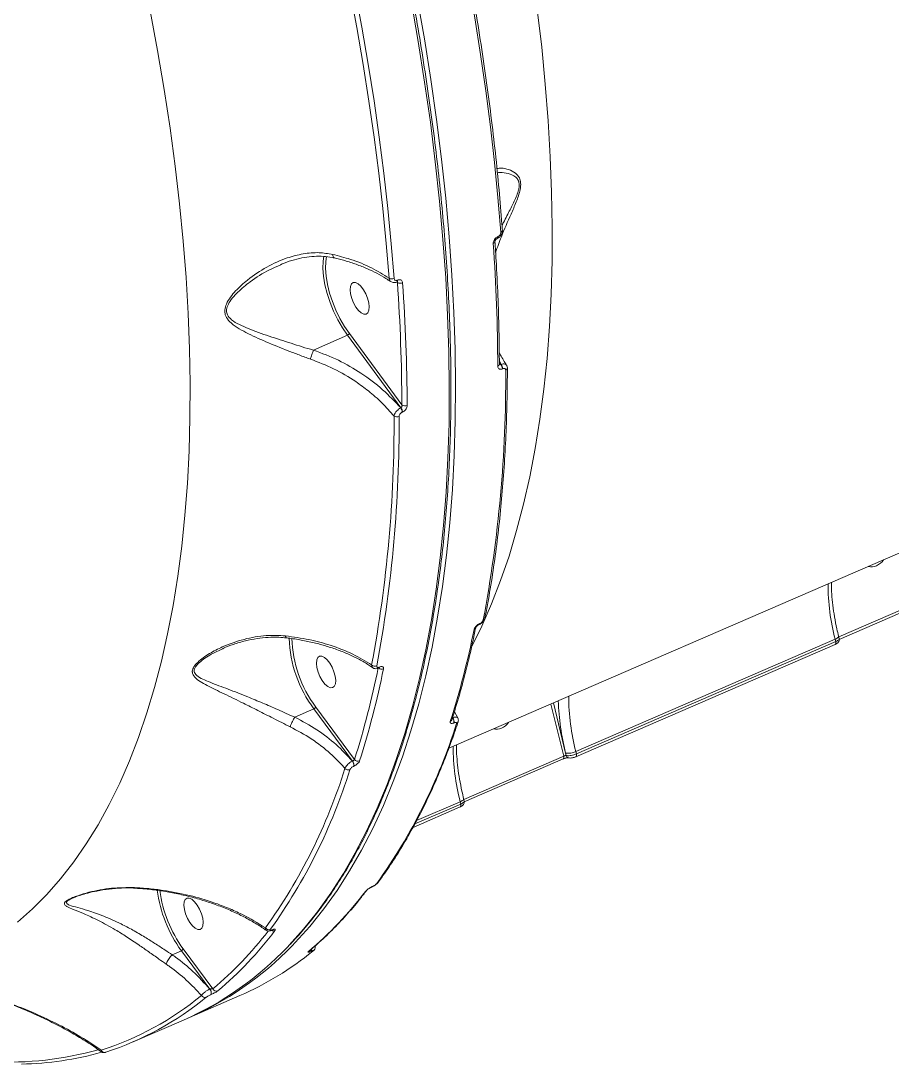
# Model space of a CAD drawing. Header units: millimetres. Extents: x -6104 to 7803, y -6013 to 4803.
# Drawn here: x 1400.7 to 1630.9, y 1752.7 to 2028.2 of the extents above; entities that cross this region are included whole.
import ezdxf

# ---------------------------------------------------------------- set-up
doc = ezdxf.new("R2010")
doc.units = ezdxf.units.MM
doc.layers.add('DIKOM_ОБЪЕКТ', color=7, linetype='Continuous')

msp = doc.modelspace()

# ---------------------------------------------------------------- linework, layer by layer
at = {"layer": 'DIKOM_ОБЪЕКТ', "color": 7, "linetype": 'Continuous', "lineweight": 15}
for p, q in [((1526.564, 1970.753), (1526.518, 1970.733)), ((1526.728, 1971.231), (1526.682, 1971.211)), ((1469.064, 1963.633), (1469.306, 1963.737)), ((1500.108, 1959.295), (1500.063, 1959.276)), ((1500.064, 1959.276), (1500.21, 1959.156)), ((1500.273, 1959.773), (1500.227, 1959.754)), ((1782.661, 1952.591), (1513.769, 1836.139)), ((1478.027, 1941.31), (1487.013, 1945.202)), ((1487.013, 1945.202), (1501.146, 1926.034)), ((1501.388, 1926.85), (1487.511, 1945.671)), ((1527.136, 1938.434), (1527.621, 1937.5)), ((1527.556, 1937.472), (1527.141, 1938.034)), ((1527.148, 1937.586), (1527.148, 1937.561)), ((1527.621, 1937.5), (1527.556, 1937.472)), ((1527.951, 1936.367), (1528.017, 1936.396)), ((1501.146, 1926.034), (1501.08, 1926.006)), ((1501.475, 1924.901), (1501.541, 1924.93)), ((1643.18, 1876.982), (1616.783, 1865.55)), ((1643.059, 1876.235), (1616.901, 1864.906)), ((1521.806, 1868.83), (1521.74, 1868.802)), ((1521.959, 1869.065), (1521.893, 1869.036)), ((1616.738, 1865.734), (1616.892, 1865.108)), ((1454.053, 1862.438), (1454.343, 1862.581)), ((1547.331, 1835.251), (1615.832, 1864.917)), ((1615.86, 1863.564), (1547.359, 1833.898)), ((1615.98, 1864.311), (1547.48, 1834.645)), ((1615.832, 1864.917), (1615.98, 1864.311)), ((1495.331, 1857.364), (1495.265, 1857.336)), ((1495.331, 1857.364), (1495.34, 1857.368)), ((1495.483, 1857.599), (1495.418, 1857.57)), ((1473.091, 1844.368), (1478.138, 1846.554)), ((1478.138, 1846.554), (1488.359, 1832.763)), ((1488.878, 1833.203), (1478.635, 1847.024)), ((1540.773, 1847.834), (1544.143, 1834.091)), ((1544.645, 1834.877), (1541.401, 1848.106)), ((1514.814, 1844.22), (1514.769, 1844.201)), ((1515.248, 1845.8), (1516.199, 1844.206)), ((1515.136, 1842.87), (1515.181, 1842.89)), ((1547.48, 1834.645), (1547.331, 1835.251)), ((1488.359, 1832.763), (1488.313, 1832.743)), ((1544.143, 1834.091), (1517.747, 1822.659)), ((1544.023, 1833.344), (1517.864, 1822.015)), ((1544.802, 1834.235), (1544.645, 1834.877)), ((1488.681, 1831.413), (1488.726, 1831.433)), ((1516.943, 1821.421), (1504.848, 1816.183)), ((1505.29, 1817.044), (1516.795, 1822.026)), ((1516.795, 1822.026), (1516.943, 1821.421)), ((1517.702, 1822.843), (1517.855, 1822.218)), ((1516.823, 1820.673), (1504.328, 1815.262)), ((1493.551, 1799.583), (1493.465, 1799.546)), ((1493.636, 1799.652), (1493.551, 1799.615)), ((1414.371, 1796.543), (1414.619, 1796.662)), ((1467.056, 1788.108), (1466.97, 1788.071)), ((1467.141, 1788.178), (1467.056, 1788.141)), ((1440.701, 1781.621), (1443.14, 1782.677)), ((1443.14, 1782.677), (1450.676, 1772.562)), ((1451.484, 1772.615), (1443.637, 1783.148)), ((1477.366, 1782.522), (1477.393, 1782.534)), ((1440.701, 1781.621), (1440.696, 1781.618)), ((1450.676, 1772.562), (1450.649, 1772.55)), ((1458.57, 1770.824), (1445.316, 1765.083)), ((1450.929, 1771.073), (1450.956, 1771.084)), ((1443.665, 1764.369), (1430.411, 1758.628))]:
    msp.add_line(p, q, dxfattribs=at)
at = {"layer": 'DIKOM_ОБЪЕКТ', "color": 7, "linetype": 'Continuous', "lineweight": 15, "flags": 128}
for points in [[(1517.101, 2048.65), (1518.955, 2038.792), (1520.653, 2029.014), (1522.194, 2019.324), (1523.575, 2009.728), (1524.797, 2000.233), (1525.859, 1990.846), (1526.759, 1981.572), (1527.498, 1972.419)], [(1487.621, 2036.336), (1489.471, 2026.499), (1491.165, 2016.743), (1492.702, 2007.075), (1494.081, 1997.5), (1495.301, 1988.026), (1496.36, 1978.659), (1497.258, 1969.406), (1497.995, 1960.273)], [(1499.339, 1960.224), (1498.6, 1969.377), (1497.7, 1978.651), (1496.638, 1988.038), (1495.416, 1997.533), (1494.034, 2007.129), (1492.494, 2016.819), (1490.796, 2026.596), (1488.942, 2036.455)], [(1503.818, 2033.616), (1505.709, 2022.793), (1507.408, 2012.077), (1508.913, 2001.477), (1510.222, 1991.001), (1511.334, 1980.66), (1512.249, 1970.461), (1512.966, 1960.412), (1513.483, 1950.524), (1513.801, 1940.803), (1513.92, 1931.258), (1513.839, 1921.897), (1513.558, 1912.728), (1513.077, 1903.759), (1512.398, 1894.997), (1511.52, 1886.45), (1510.444, 1878.124), (1509.172, 1870.028), (1507.704, 1862.166), (1506.041, 1854.547), (1504.185, 1847.177), (1502.138, 1840.062), (1499.901, 1833.207), (1497.475, 1826.619), (1494.864, 1820.303), (1492.07, 1814.265), (1489.094, 1808.509), (1485.939, 1803.041), (1482.607, 1797.865), (1479.103, 1792.985), (1475.428, 1788.406), (1471.586, 1784.131), (1471.222, 1783.751)], [(1472.376, 1783.954), (1473.236, 1784.846), (1477.079, 1789.121), (1480.753, 1793.7), (1484.258, 1798.58), (1487.589, 1803.756), (1490.744, 1809.224), (1493.72, 1814.98), (1496.515, 1821.018), (1499.126, 1827.334), (1501.551, 1833.922), (1503.788, 1840.776), (1505.836, 1847.892), (1507.692, 1855.262), (1509.354, 1862.881), (1510.823, 1870.742), (1512.095, 1878.839), (1513.171, 1887.165), (1514.049, 1895.712), (1514.728, 1904.474), (1515.208, 1913.443), (1515.489, 1922.612), (1515.57, 1931.973), (1515.452, 1941.518), (1515.134, 1951.239), (1514.616, 1961.127), (1513.9, 1971.175), (1512.985, 1981.375), (1511.872, 1991.716), (1510.563, 2002.192), (1509.059, 2012.792), (1507.36, 2023.508), (1505.468, 2034.331)], [(1434.937, 2030.854), (1436.872, 2020.443), (1438.613, 2010.133), (1440.161, 1999.934), (1441.512, 1989.856), (1442.667, 1979.907), (1443.623, 1970.098), (1444.381, 1960.437), (1444.939, 1950.932), (1445.296, 1941.594), (1445.454, 1932.431), (1445.41, 1923.451), (1445.166, 1914.663), (1444.721, 1906.074), (1444.077, 1897.694), (1443.233, 1889.528), (1442.19, 1881.586), (1440.95, 1873.875), (1439.513, 1866.401), (1437.881, 1859.172), (1436.056, 1852.195), (1434.038, 1845.475), (1431.831, 1839.02), (1429.435, 1832.834), (1426.854, 1826.925), (1424.089, 1821.297), (1421.144, 1815.956), (1418.02, 1810.906), (1414.721, 1806.153), (1411.251, 1801.7), (1407.611, 1797.553), (1403.806, 1793.714), (1399.839, 1790.187)], [(1519.804, 1862.841), (1522.507, 1868.35), (1525.088, 1874.26), (1527.483, 1880.445), (1529.691, 1886.9), (1531.708, 1893.62), (1533.534, 1900.598), (1535.166, 1907.827), (1536.602, 1915.3), (1537.843, 1923.012), (1538.885, 1930.954), (1539.729, 1939.119), (1540.374, 1947.5), (1540.819, 1956.088), (1541.063, 1964.877), (1541.106, 1973.857), (1540.949, 1983.02), (1540.592, 1992.358), (1540.034, 2001.862), (1539.276, 2011.523), (1538.32, 2021.333), (1537.165, 2031.281)], [(1480.762, 1966.125), (1480.568, 1964.788), (1480.515, 1962.884), (1480.68, 1960.791), (1481.059, 1958.558), (1481.643, 1956.236), (1482.419, 1953.88), (1483.367, 1951.545), (1484.467, 1949.285), (1485.692, 1947.155), (1487.013, 1945.202)], [(1487.511, 1945.671), (1486.23, 1947.564), (1485.042, 1949.63), (1483.976, 1951.821), (1483.056, 1954.086), (1482.304, 1956.37), (1481.738, 1958.622), (1481.37, 1960.787), (1481.21, 1962.817), (1481.261, 1964.663), (1481.453, 1965.979)], [(1490.525, 1958.153), (1491.225, 1957.254), (1491.845, 1956.17), (1492.334, 1954.987), (1492.654, 1953.802), (1492.778, 1952.71), (1492.696, 1951.801), (1492.415, 1951.147), (1491.958, 1950.802), (1491.361, 1950.793), (1490.673, 1951.122), (1489.95, 1951.762), (1489.251, 1952.66), (1488.631, 1953.745), (1488.142, 1954.928), (1487.822, 1956.113), (1487.698, 1957.205), (1487.78, 1958.114), (1488.061, 1958.768), (1488.518, 1959.113), (1489.115, 1959.121), (1489.802, 1958.793), (1490.525, 1958.153)], [(1615.832, 1864.917), (1616.134, 1865.063), (1616.384, 1865.217), (1616.574, 1865.372), (1616.695, 1865.522), (1616.744, 1865.663), (1616.739, 1865.733)], [(1615.98, 1864.311), (1616.014, 1864.14), (1616.027, 1863.981), (1616.019, 1863.84), (1615.992, 1863.723), (1615.945, 1863.633), (1615.88, 1863.574), (1615.86, 1863.564)], [(1481.65, 1859.505), (1482.35, 1858.606), (1482.969, 1857.522), (1483.459, 1856.339), (1483.779, 1855.154), (1483.903, 1854.062), (1483.821, 1853.153), (1483.54, 1852.499), (1483.083, 1852.154), (1482.486, 1852.145), (1481.798, 1852.474), (1481.075, 1853.114), (1480.376, 1854.012), (1479.756, 1855.097), (1479.266, 1856.28), (1478.947, 1857.465), (1478.823, 1858.557), (1478.904, 1859.466), (1479.185, 1860.12), (1479.643, 1860.465), (1480.239, 1860.473), (1480.927, 1860.145), (1481.65, 1859.505)], [(1544.143, 1834.091), (1544.177, 1833.919), (1544.19, 1833.759), (1544.182, 1833.618), (1544.154, 1833.501), (1544.107, 1833.411), (1544.041, 1833.353), (1544.023, 1833.344)], [(1547.48, 1834.645), (1547.513, 1834.474), (1547.526, 1834.315), (1547.519, 1834.174), (1547.491, 1834.057), (1547.444, 1833.967), (1547.38, 1833.908), (1547.355, 1833.896)], [(1516.795, 1822.026), (1517.097, 1822.173), (1517.348, 1822.326), (1517.537, 1822.481), (1517.659, 1822.632), (1517.707, 1822.772), (1517.702, 1822.843)], [(1516.943, 1821.421), (1516.977, 1821.249), (1516.99, 1821.09), (1516.983, 1820.949), (1516.955, 1820.832), (1516.908, 1820.742), (1516.844, 1820.684), (1516.823, 1820.673)], [(1446.653, 1795.628), (1447.352, 1794.73), (1447.972, 1793.645), (1448.461, 1792.463), (1448.781, 1791.277), (1448.905, 1790.186), (1448.823, 1789.276), (1448.542, 1788.622), (1448.085, 1788.277), (1447.488, 1788.269), (1446.801, 1788.598), (1446.078, 1789.237), (1445.378, 1790.136), (1444.758, 1791.221), (1444.269, 1792.403), (1443.949, 1793.589), (1443.825, 1794.68), (1443.907, 1795.59), (1444.188, 1796.244), (1444.645, 1796.589), (1445.242, 1796.597), (1445.93, 1796.268), (1446.653, 1795.628)], [(1476.885, 1782.571), (1476.841, 1782.537), (1476.688, 1782.45)], [(1478.042, 1782.699), (1478.001, 1782.668), (1477.855, 1782.585)]]:
    msp.add_lwpolyline(points, dxfattribs=at)
at = {"layer": 'DIKOM_ОБЪЕКТ', "color": 7, "linetype": 'Continuous', "lineweight": 15}
for centre, radius, start, end in [((1527.353, 1972.983), 0.583, 284.35088, 354.62762), ((1525.391, 1969.997), 0.578, 284.01595, 355.06824), ((1526.241, 1971.096), 0.456, 307.04144, 14.60608), ((1526.282, 1971.116), 0.46, 308.15313, 14.43624), ((1033.719, 1935.289), 492.996, 0.20505, 3.9718), ((1498.717, 1961.626), 1.534, 241.91424, 293.89848), ((1499.784, 1959.639), 0.458, 307.62493, 14.53016), ((1499.832, 1959.658), 0.455, 306.97529, 14.65563), ((1009.627, 1925.093), 491.764, 0.20475, 3.97193), ((1500.984, 1960.425), 1.486, 238.60964, 294.36768), ((1009.88, 1924.927), 492.901, 0.20469, 3.97216), ((1486.671, 1946.064), 0.927, 291.64003, 334.92792), ((1526.521, 1937.655), 0.631, 287.56982, 352.81647), ((1525.93, 1936.267), 2.023, 2.83793, 36.54023), ((1525.997, 1936.296), 2.022, 2.83114, 36.55798), ((1181.487, 1933.994), 347.343, 349.39512, 0.32295), ((1528.652, 1936.539), 0.612, 286.44006, 353.76579), ((1499.456, 1924.801), 2.022, 2.83114, 36.55798), ((1499.521, 1924.83), 2.023, 2.84063, 36.54849), ((1502.221, 1927.954), 1.383, 232.94139, 293.74329), ((1152.751, 1921.932), 346.573, 349.3951, 0.32304), ((1153.326, 1921.799), 347.345, 349.39516, 0.32291), ((1500.11, 1925.046), 1.404, 235.70666, 293.28917), ((1624.868, 1888.526), 4.589, 294.4251, 324.74669), ((1625.376, 1887.346), 3.305, 256.29957, 294.87384), ((1672.962, 1879.657), 59.002, 180.12305, 194.46718), ((1520.211, 1868.145), 0.692, 290.53865, 347.20695), ((1521.599, 1869.061), 0.295, 298.44777, 355.25159), ((1521.663, 1869.09), 0.298, 299.54715, 355.09487), ((1522.653, 1870.72), 0.694, 290.64109, 346.5449), ((1504.355, 1866.147), 32.73, 181.65524, 216.77325), ((1295.492, 1912.649), 229.448, 342.37688, 348.65099), ((1503.755, 1865.911), 31.428, 181.34475, 216.93773), ((1270.713, 1902.505), 228.908, 342.37714, 348.6511), ((1271.521, 1902.293), 229.487, 342.37768, 348.65073), ((1494.279, 1859.019), 1.232, 224.80826, 291.88313), ((1496.062, 1858.281), 1.236, 229.85619, 291.71917), ((1495.122, 1857.595), 0.296, 299.25118, 355.19567), ((1495.184, 1857.625), 0.301, 301.23951, 354.92574), ((1607.884, 1850.884), 65.234, 181.95066, 194.20467), ((1604.47, 1849.992), 59.01, 180.1236, 194.46571), ((1513.904, 1843.857), 0.725, 291.71458, 341.06189), ((1513.411, 1843.11), 1.741, 352.08225, 38.78477), ((1513.457, 1843.13), 1.741, 352.08225, 38.78477), ((1374.108, 1886.985), 148.481, 324.356, 342.64072), ((1515.554, 1843.361), 0.729, 291.85323, 340.86246), ((1526.323, 1844.624), 3.465, 257.22267, 293.95073), ((1525.747, 1845.738), 4.718, 294.8487, 324.32309), ((1573.935, 1836.767), 59.011, 180.12375, 194.46555), ((1545.388, 1839.373), 4.557, 260.62063, 295.24497), ((1486.956, 1831.653), 1.741, 352.083, 38.78402), ((1487.003, 1831.673), 1.74, 352.06549, 38.792), ((1489.812, 1833.906), 1.169, 216.96158, 291.37059), ((1545.606, 1834.415), 0.824, 192.63448, 252.75343), ((1344.943, 1875.028), 148.154, 324.35605, 342.64069), ((1345.948, 1874.79), 148.482, 324.35619, 342.64079), ((1487.242, 1831.579), 1.17, 220.17342, 291.26191), ((1493.382, 1799.735), 0.207, 292.66998, 324.55579), ((1493.462, 1799.778), 0.215, 294.3074, 324.00072), ((1494.465, 1801.177), 0.782, 293.10792, 323.26501), ((1471.171, 1803.128), 34.698, 187.37926, 216.1144), ((1470.852, 1802.994), 33.683, 187.54444, 216.10021), ((1413.368, 1857.575), 98.251, 310.12687, 322.93384), ((1491.458, 1799.075), 0.783, 293.132, 322.95976), ((1466.241, 1789.261), 1.065, 212.30889, 290.42519), ((1467.462, 1788.912), 0.994, 239.53321, 291.87372), ((1466.874, 1788.276), 0.226, 295.68245, 323.23081), ((1466.973, 1788.296), 0.205, 293.28904, 324.68384), ((1388.496, 1847.367), 97.751, 310.1183, 322.49817), ((1389.424, 1847.219), 98.265, 310.12778, 322.93293), ((1409.73, 1841.895), 84.628, 293.63988, 316.60279), ((1411.035, 1843.102), 85.213, 293.11566, 316.04236), ((1425.627, 1846.529), 82.563, 293.51606, 309.24136), ((1476.856, 1782.905), 0.638, 323.05454, 14.56972), ((1476.879, 1782.919), 0.643, 323.16589, 15.16236), ((1449.656, 1771.597), 1.377, 337.63527, 43.81944), ((1449.684, 1771.608), 1.376, 337.61403, 43.84068), ((1452.406, 1773.038), 1.015, 204.61229, 290.08465), ((1396.796, 1833.974), 81.566, 287.99679, 309.30339), ((1397.915, 1833.646), 81.747, 287.99673, 309.30333), ((1449.348, 1771.332), 1.005, 208.16422, 290.29244), ((1397.285, 1842.803), 89.547, 267.26839, 285.48831), ((1398.861, 1840.073), 87.365, 271.33434, 285.41627), ((1422.846, 1756.763), 0.924, 203.22486, 290.67986)]:
    msp.add_arc(centre, radius, start, end, dxfattribs=at)
for points, knots in [([(1418.82, 2279.942), (1419.733, 2278.16), (1422.379, 2272.989), (1426.676, 2264.359), (1431.672, 2254.029), (1436.551, 2243.62), (1441.31, 2233.141), (1445.945, 2222.599), (1450.454, 2212.003), (1454.832, 2201.359), (1459.076, 2190.678), (1463.183, 2179.965), (1467.151, 2169.23), (1470.976, 2158.48), (1474.655, 2147.724), (1478.185, 2136.969), (1481.564, 2126.224), (1484.79, 2115.497), (1487.859, 2104.796), (1490.77, 2094.128), (1493.52, 2083.502), (1496.107, 2072.926), (1498.53, 2062.408), (1500.786, 2051.955), (1502.874, 2041.576), (1504.792, 2031.278), (1506.538, 2021.069), (1508.112, 2010.957), (1509.512, 2000.949), (1510.738, 1991.052), (1511.787, 1981.275), (1512.66, 1971.623), (1513.355, 1962.106), (1513.872, 1952.729), (1514.211, 1943.501), (1514.372, 1934.426), (1514.353, 1925.514), (1514.156, 1916.769), (1513.78, 1908.199), (1513.225, 1899.811), (1512.492, 1891.609), (1511.581, 1883.602), (1510.493, 1875.793), (1509.229, 1868.191), (1507.789, 1860.799), (1506.174, 1853.624), (1504.386, 1846.672), (1502.425, 1839.947), (1500.294, 1833.454), (1497.993, 1827.2), (1495.525, 1821.188), (1492.891, 1815.423), (1490.092, 1809.91), (1487.132, 1804.652), (1484.012, 1799.656), (1480.737, 1794.92), (1477.301, 1790.465), (1474.213, 1786.801), (1472.211, 1784.735), (1471.461, 1783.962)], [0, 0, 0, 0, 0.0093747, 0.0271865, 0.0449986, 0.0628105, 0.0806223, 0.0984342, 0.1162462, 0.134058, 0.1518699, 0.1696819, 0.187494, 0.205306, 0.2231184, 0.2409307, 0.2587434, 0.2765562, 0.2943693, 0.3121826, 0.3299963, 0.3478102, 0.3656246, 0.3834392, 0.4012543, 0.4190699, 0.4368861, 0.4547028, 0.4725198, 0.4903376, 0.508156, 0.5259752, 0.5437951, 0.5616156, 0.579437, 0.5972593, 0.6150823, 0.6329064, 0.6507313, 0.668557, 0.6863837, 0.7042114, 0.7220398, 0.739869, 0.7576988, 0.7755291, 0.7933595, 0.8111899, 0.8290198, 0.8468486, 0.8646758, 0.8825006, 0.9003223, 0.9181399, 0.9359523, 0.9537585, 0.9715573, 0.9893478, 1, 1, 1, 1]), ([(1517.545, 2049.098), (1517.895, 2047.285), (1518.909, 2042.028), (1520.458, 2033.389), (1522.133, 2023.22), (1523.633, 2013.151), (1524.959, 2003.189), (1526.109, 1993.342), (1527.066, 1983.788), (1527.634, 1977.012), (1527.894, 1973.468), (1527.934, 1972.929)], [0, 0, 0, 0, 0.0688424, 0.199658, 0.330478, 0.4613039, 0.5921322, 0.7229664, 0.8538046, 0.9777661, 1, 1, 1, 1]), ([(1526.151, 1967.055), (1526.634, 1968.447), (1527.793, 1971.787), (1529.81, 1976.256), (1531.389, 1979.875), (1532.206, 1982.053), (1532.704, 1983.792), (1532.854, 1985.493), (1532.413, 1987.027), (1531.255, 1988.268), (1529.547, 1989.043), (1527.795, 1989.446), (1526.876, 1989.308), (1526.492, 1989.251)], [0, 0, 0, 0, 0.1288459, 0.3090033, 0.4030409, 0.450646, 0.4995448, 0.5545233, 0.6058151, 0.6830402, 0.7977664, 0.9154367, 1, 1, 1, 1]), ([(1526.607, 1988.101), (1526.706, 1988.121), (1527.394, 1988.266), (1528.939, 1988.116), (1530.729, 1987.594), (1531.99, 1986.607), (1532.435, 1985.344), (1532.36, 1984.313), (1532.131, 1983.262), (1531.74, 1982.107), (1530.84, 1980.085), (1529.467, 1977.424), (1528.414, 1975.318), (1527.842, 1974.174)], [0, 0, 0, 0, 0.0269311, 0.1885678, 0.349554, 0.4522349, 0.5178131, 0.5729243, 0.5880373, 0.6520021, 0.7164087, 0.845907, 1, 1, 1, 1]), ([(1527.915, 1972.925), (1527.925, 1972.858), (1527.964, 1972.583), (1527.828, 1972.058), (1527.476, 1971.424), (1527.014, 1970.956), (1526.665, 1970.824), (1526.555, 1970.782)], [0, 0, 0, 0, 0.0766418, 0.3163455, 0.5826625, 0.8680159, 1, 1, 1, 1]), ([(1526.682, 1971.211), (1526.592, 1971.166), (1526.363, 1971.051), (1526.025, 1970.752), (1525.731, 1970.335), (1525.543, 1969.872), (1525.535, 1969.582), (1525.531, 1969.437)], [0, 0, 0, 0, 0.14078609, 0.35531492, 0.57005348, 0.78499411, 1, 1, 1, 1]), ([(1526.517, 1970.73), (1526.485, 1970.715), (1526.416, 1970.684), (1526.281, 1970.578), (1526.152, 1970.435), (1526.047, 1970.269), (1525.983, 1970.107), (1525.964, 1969.989), (1525.967, 1969.964), (1525.968, 1969.954)], [0, 0, 0, 0, 0.1286893, 0.2794873, 0.4257481, 0.5816634, 0.7369721, 0.8920324, 1, 1, 1, 1]), ([(1525.967, 1969.947), (1526.075, 1968.288), (1526.391, 1963.476), (1526.776, 1955.623), (1527.074, 1946.475), (1527.123, 1940.526), (1527.147, 1937.576)], [0, 0, 0, 0, 0.1498904, 0.4347614, 0.7196496, 1, 1, 1, 1]), ([(1527.498, 1972.419), (1527.495, 1972.322), (1527.49, 1972.128), (1527.366, 1971.818), (1527.169, 1971.54), (1526.943, 1971.339), (1526.789, 1971.261), (1526.728, 1971.231)], [0, 0, 0, 0, 0.2142946, 0.428377, 0.6428811, 0.8576725, 1, 1, 1, 1]), ([(1483.124, 1966.571), (1481.918, 1966.767), (1479.331, 1967.188), (1475.263, 1966.809), (1470.603, 1965.603), (1465.599, 1963.327), (1461.035, 1960.283), (1457.903, 1957.463), (1456.066, 1955.287), (1455.014, 1953.592), (1454.636, 1952.313), (1454.581, 1951.238), (1454.82, 1950.088), (1455.954, 1948.613), (1457.834, 1947.238), (1460.988, 1945.488), (1465.469, 1943.472), (1470.287, 1941.512), (1474.264, 1939.989), (1476.235, 1939.287), (1477.226, 1938.934)], [0, 0, 0, 0, 0.0590553, 0.1267716, 0.1965282, 0.2899967, 0.3861928, 0.4527698, 0.4864313, 0.5209057, 0.5489127, 0.5542506, 0.5800464, 0.6152114, 0.6617348, 0.7094937, 0.8061407, 0.9056038, 0.9525532, 1, 1, 1, 1]), ([(1483.473, 1965.631), (1483.3, 1965.677), (1482.377, 1965.923), (1480.614, 1966.083), (1478.173, 1966.104), (1475.607, 1965.81), (1472.969, 1965.206), (1470.834, 1964.528), (1469.617, 1963.983), (1469.269, 1963.827)], [0, 0, 0, 0, 0.0372311, 0.197557, 0.3672977, 0.5460358, 0.7321243, 0.9233803, 1, 1, 1, 1]), ([(1497.995, 1960.273), (1496.502, 1961.217), (1493.476, 1963.132), (1488.353, 1965.207), (1484.702, 1966.16), (1483.124, 1966.571)], [0, 0, 0, 0, 0.3558584, 0.7214772, 1, 1, 1, 1]), ([(1483.124, 1966.571), (1483.126, 1966.539), (1483.133, 1966.411), (1483.17, 1966.133), (1483.278, 1965.81), (1483.422, 1965.731), (1483.493, 1965.692)], [0, 0, 0, 0, 0.06709, 0.2626516, 0.6370305, 1, 1, 1, 1]), ([(1498.39, 1959.376), (1497.994, 1959.657), (1496.894, 1960.436), (1494.818, 1961.596), (1492.203, 1962.852), (1489.355, 1963.97), (1486.447, 1964.923), (1484.422, 1965.417), (1483.471, 1965.649)], [0, 0, 0, 0, 0.1023801, 0.2836579, 0.4664446, 0.6505977, 0.8357913, 1, 1, 1, 1]), ([(1478.026, 1941.309), (1478.025, 1941.309), (1476.028, 1941.808), (1472.062, 1943.132), (1466.245, 1944.97), (1461.708, 1946.571), (1458.429, 1947.998), (1456.504, 1949.11), (1455.306, 1950.379), (1455.056, 1951.413), (1455.12, 1952.379), (1455.529, 1953.549), (1456.621, 1955.102), (1458.524, 1957.133), (1461.736, 1959.735), (1465.432, 1962.172), (1468.169, 1963.273), (1469.064, 1963.633)], [0, 0, 0, 0, 0.0000203, 0.1275427, 0.2584474, 0.3927635, 0.4544895, 0.5172414, 0.5615648, 0.5930666, 0.5995734, 0.6341747, 0.6774758, 0.7224956, 0.8114693, 0.9383227, 1, 1, 1, 1]), ([(1497.995, 1960.273), (1498.026, 1960.101), (1498.089, 1959.758), (1498.269, 1959.475), (1498.41, 1959.414), (1498.411, 1959.413)], [0, 0, 0, 0, 0.4985711, 0.9967546, 1, 1, 1, 1]), ([(1500.065, 1959.277), (1500.064, 1959.277), (1499.869, 1959.155), (1499.428, 1959.1), (1498.853, 1959.142), (1498.565, 1959.333), (1498.447, 1959.413)], [0, 0, 0, 0, 0.00128714, 0.39429785, 0.74981067, 1, 1, 1, 1]), ([(1500.227, 1959.754), (1500.165, 1959.731), (1500.01, 1959.675), (1499.77, 1959.674), (1499.546, 1959.77), (1499.386, 1959.956), (1499.354, 1960.134), (1499.339, 1960.224)], [0, 0, 0, 0, 0.14221719, 0.35703367, 0.57152081, 0.78570979, 1, 1, 1, 1]), ([(1500.208, 1959.324), (1500.205, 1959.326), (1500.2, 1959.329), (1500.131, 1959.302), (1500.105, 1959.292)], [0, 0, 0, 0, 0.6275711, 1, 1, 1, 1]), ([(1500.152, 1959.31), (1500.159, 1959.303), (1500.194, 1959.264), (1500.203, 1959.205), (1500.21, 1959.156)], [0, 0, 0, 0, 0.1952497, 1, 1, 1, 1]), ([(1501.597, 1959.071), (1501.574, 1959.205), (1501.527, 1959.471), (1501.288, 1959.75), (1500.954, 1959.894), (1500.595, 1959.891), (1500.364, 1959.807), (1500.273, 1959.773)], [0, 0, 0, 0, 0.215022, 0.4299695, 0.6447037, 0.8591949, 1, 1, 1, 1]), ([(1478.026, 1941.309), (1477.961, 1941.128), (1477.83, 1940.765), (1477.608, 1940.117), (1477.421, 1939.552), (1477.297, 1939.164), (1477.244, 1938.993), (1477.226, 1938.934)], [0, 0, 0, 0, 0.2487915, 0.4975694, 0.7463838, 0.9126811, 1, 1, 1, 1]), ([(1478.027, 1941.31), (1478.027, 1941.31), (1478.026, 1941.31), (1478.026, 1941.309), (1478.026, 1941.309), (1478.026, 1941.309)], [0, 0, 0, 0, 0.48252507, 0.86957864, 1, 1, 1, 1]), ([(1501.08, 1926.006), (1499.544, 1927.66), (1496.431, 1931.011), (1490.807, 1935.213), (1484.664, 1938.792), (1480.258, 1940.464), (1478.027, 1941.31)], [0, 0, 0, 0, 0.2516518, 0.5098591, 0.7518699, 1, 1, 1, 1]), ([(1527.107, 1940.783), (1527.229, 1940.518), (1527.767, 1939.34), (1528.477, 1938.204), (1529.028, 1937.323)], [0, 0, 0, 0, 0.2250308, 1, 1, 1, 1]), ([(1477.226, 1938.934), (1479.298, 1938.126), (1483.497, 1936.489), (1488.559, 1933.494), (1492.764, 1930.41), (1496.212, 1927.398), (1498.279, 1925.062), (1499.319, 1923.886)], [0, 0, 0, 0, 0.2398769, 0.4858741, 0.6394231, 0.8185504, 1, 1, 1, 1]), ([(1526.712, 1937.053), (1526.72, 1936.949), (1526.74, 1936.714), (1526.908, 1936.44), (1527.188, 1936.271), (1527.548, 1936.231), (1527.816, 1936.322), (1527.951, 1936.367)], [0, 0, 0, 0, 0.1741716, 0.3895807, 0.5957878, 0.7978746, 1, 1, 1, 1]), ([(1527.556, 1937.472), (1527.517, 1937.46), (1527.47, 1937.445), (1527.373, 1937.45), (1527.261, 1937.484), (1527.183, 1937.561), (1527.141, 1937.601)], [0, 0, 0, 0, 0.2531559, 0.3073401, 0.6350332, 1, 1, 1, 1]), ([(1529.003, 1937.309), (1528.981, 1937.356), (1528.907, 1937.512), (1528.611, 1937.636), (1528.161, 1937.671), (1527.801, 1937.557), (1527.621, 1937.5)], [0, 0, 0, 0, 0.126097, 0.4166747, 0.7080045, 1, 1, 1, 1]), ([(1529.005, 1937.307), (1529.05, 1937.245), (1529.2, 1937.042), (1529.273, 1936.737), (1529.249, 1936.517), (1529.244, 1936.473)], [0, 0, 0, 0, 0.2584026, 0.8494506, 1, 1, 1, 1]), ([(1529.26, 1936.474), (1529.252, 1934.916), (1529.229, 1930.395), (1529.053, 1923.04), (1528.675, 1914.473), (1528.116, 1906.088), (1527.379, 1897.891), (1526.465, 1889.887), (1525.372, 1882.085), (1524.307, 1875.663), (1523.581, 1871.876), (1523.328, 1870.559)], [0, 0, 0, 0, 0.06527462, 0.18934096, 0.31341576, 0.43749704, 0.56158474, 0.68567809, 0.80977718, 0.93388178, 1, 1, 1, 1]), ([(1528.017, 1936.396), (1528.105, 1936.426), (1528.283, 1936.486), (1528.519, 1936.461), (1528.701, 1936.349), (1528.807, 1936.171), (1528.819, 1936.02), (1528.825, 1935.952)], [0, 0, 0, 0, 0.2039602, 0.4080083, 0.6135471, 0.8265458, 1, 1, 1, 1]), ([(1501.08, 1926.006), (1500.986, 1925.956), (1500.713, 1925.815), (1500.259, 1925.466), (1499.793, 1924.959), (1499.442, 1924.396), (1499.36, 1924.055), (1499.319, 1923.886)], [0, 0, 0, 0, 0.1131381, 0.3259355, 0.5479976, 0.7754291, 1, 1, 1, 1]), ([(1501.388, 1926.85), (1501.403, 1926.774), (1501.433, 1926.626), (1501.411, 1926.4), (1501.345, 1926.219), (1501.268, 1926.119), (1501.204, 1926.065), (1501.169, 1926.046), (1501.146, 1926.034)], [0, 0, 0, 0, 0.2553769, 0.4989361, 0.7167525, 0.8616152, 0.9069393, 1, 1, 1, 1]), ([(1501.541, 1924.93), (1501.613, 1924.965), (1501.825, 1925.067), (1502.169, 1925.343), (1502.505, 1925.763), (1502.735, 1926.241), (1502.763, 1926.539), (1502.778, 1926.688)], [0, 0, 0, 0, 0.1083144, 0.3204553, 0.5430394, 0.7715747, 1, 1, 1, 1]), ([(1500.666, 1923.756), (1500.675, 1923.854), (1500.695, 1924.048), (1500.845, 1924.359), (1501.063, 1924.631), (1501.288, 1924.81), (1501.427, 1924.878), (1501.475, 1924.901)], [0, 0, 0, 0, 0.2288739, 0.4578726, 0.6785204, 0.8883685, 1, 1, 1, 1]), ([(1614.832, 1879.908), (1614.831, 1879.818), (1614.823, 1878.844), (1614.918, 1876.869), (1615.191, 1873.931), (1615.646, 1870.854), (1616.176, 1868.106), (1616.585, 1866.379), (1616.738, 1865.734)], [0, 0, 0, 0, 0.0214372, 0.233391, 0.4458996, 0.6589866, 0.8725592, 1, 1, 1, 1]), ([(1520.884, 1867.984), (1520.618, 1866.704), (1519.847, 1862.992), (1518.434, 1857.018), (1516.614, 1850.157), (1515.261, 1845.788), (1514.589, 1843.621)], [0, 0, 0, 0, 0.1498868, 0.4347983, 0.7197195, 1, 1, 1, 1]), ([(1521.893, 1869.036), (1521.821, 1869.002), (1521.607, 1868.901), (1521.242, 1868.648), (1520.861, 1868.277), (1520.569, 1867.867), (1520.492, 1867.621), (1520.454, 1867.497)], [0, 0, 0, 0, 0.1083117, 0.3204317, 0.5430342, 0.7715636, 1, 1, 1, 1]), ([(1521.739, 1868.8), (1521.735, 1868.799), (1521.688, 1868.781), (1521.559, 1868.71), (1521.369, 1868.58), (1521.172, 1868.406), (1521.016, 1868.224), (1520.917, 1868.073), (1520.884, 1867.984), (1520.886, 1867.991), (1520.886, 1867.993)], [0, 0, 0, 0, 0.0126432, 0.1438777, 0.2882307, 0.4508404, 0.6244707, 0.7755954, 0.9349222, 1, 1, 1, 1]), ([(1523.309, 1870.563), (1523.303, 1870.503), (1523.277, 1870.26), (1523.034, 1869.824), (1522.575, 1869.297), (1522.11, 1868.939), (1521.842, 1868.855), (1521.804, 1868.844)], [0, 0, 0, 0, 0.0798473, 0.325356, 0.6372864, 0.9495099, 1, 1, 1, 1]), ([(1522.898, 1870.071), (1522.873, 1869.99), (1522.824, 1869.828), (1522.634, 1869.56), (1522.386, 1869.319), (1522.148, 1869.154), (1522.008, 1869.088), (1521.959, 1869.065)], [0, 0, 0, 0, 0.2288327, 0.4578685, 0.6785409, 0.8883909, 1, 1, 1, 1]), ([(1470.648, 1865.822), (1468.954, 1865.908), (1465.262, 1866.096), (1459.608, 1865.044), (1454.59, 1863.296), (1451.055, 1861.478), (1448.894, 1860.068), (1447.456, 1858.904), (1446.378, 1857.679), (1446.024, 1856.769), (1446.034, 1855.823), (1446.61, 1854.845), (1448.062, 1853.77), (1450.591, 1852.356), (1454.371, 1850.549), (1458.952, 1848.33), (1463.362, 1846.128), (1467.514, 1844.005), (1470.399, 1842.562), (1471.899, 1841.812)], [0, 0, 0, 0, 0.07901949, 0.17218019, 0.26805915, 0.32872932, 0.36105804, 0.39390026, 0.42233149, 0.45131867, 0.45994324, 0.49899233, 0.54460507, 0.59143548, 0.68762077, 0.78658143, 0.85467678, 0.92444505, 1, 1, 1, 1]), ([(1470.883, 1865.272), (1470.233, 1865.345), (1468.638, 1865.522), (1466.039, 1865.47), (1463.072, 1865.164), (1459.996, 1864.55), (1456.99, 1863.645), (1454.978, 1862.926), (1454.068, 1862.474), (1454.042, 1862.461)], [0, 0, 0, 0, 0.1127609, 0.2764668, 0.4494673, 0.6306506, 0.8205505, 0.9947916, 1, 1, 1, 1]), ([(1493.405, 1858.15), (1491.808, 1859.136), (1488.569, 1861.135), (1482.87, 1863.326), (1476.866, 1864.961), (1472.737, 1865.533), (1470.648, 1865.822)], [0, 0, 0, 0, 0.2625664, 0.5326651, 0.7636475, 1, 1, 1, 1]), ([(1470.648, 1865.822), (1470.656, 1865.771), (1470.681, 1865.623), (1470.751, 1865.415), (1470.828, 1865.278), (1470.888, 1865.306), (1470.892, 1865.308)], [0, 0, 0, 0, 0.1672579, 0.4858748, 0.9625691, 1, 1, 1, 1]), ([(1493.692, 1857.386), (1493.353, 1857.629), (1492.279, 1858.401), (1490.203, 1859.583), (1487.496, 1860.921), (1484.565, 1862.115), (1481.461, 1863.155), (1478.212, 1864.036), (1474.836, 1864.728), (1472.384, 1865.144), (1471.044, 1865.274), (1470.891, 1865.289)], [0, 0, 0, 0, 0.0609739, 0.1932089, 0.3256329, 0.4583067, 0.5909431, 0.7220992, 0.8528114, 0.9831271, 1, 1, 1, 1]), ([(1473.087, 1844.365), (1473.086, 1844.365), (1471.586, 1844.983), (1468.74, 1846.318), (1464.56, 1848.116), (1460.13, 1849.964), (1455.4, 1851.8), (1451.485, 1853.235), (1448.777, 1854.38), (1447.227, 1855.233), (1446.551, 1856.079), (1446.506, 1856.843), (1446.654, 1857.3), (1447.103, 1858.013), (1447.919, 1858.87), (1449.36, 1859.948), (1451.406, 1861.216), (1453.036, 1861.969), (1454.053, 1862.438)], [0, 0, 0, 0, 0.0000473, 0.1051322, 0.200983, 0.2991589, 0.4348082, 0.5739321, 0.6369017, 0.700927, 0.7519903, 0.7629863, 0.7914171, 0.7999356, 0.837017, 0.8808109, 0.9256423, 1, 1, 1, 1]), ([(1616.89, 1865.111), (1616.891, 1865.11), (1616.951, 1864.981), (1616.927, 1864.701), (1616.826, 1864.356), (1616.634, 1864.071), (1616.345, 1863.815), (1616.079, 1863.655), (1615.881, 1863.575), (1615.857, 1863.566)], [0, 0, 0, 0, 0.0016006, 0.2009392, 0.362243, 0.5189681, 0.6988365, 0.9624077, 1, 1, 1, 1]), ([(1616.872, 1865.103), (1616.882, 1865.089), (1616.934, 1865.014), (1616.808, 1864.825), (1616.505, 1864.563), (1616.155, 1864.395), (1615.98, 1864.311)], [0, 0, 0, 0, 0.0719786, 0.381351, 0.6906424, 1, 1, 1, 1]), ([(1493.405, 1858.15), (1493.411, 1858.029), (1493.426, 1857.757), (1493.545, 1857.504), (1493.689, 1857.435), (1493.715, 1857.423)], [0, 0, 0, 0, 0.3960675, 0.8869781, 1, 1, 1, 1]), ([(1495.265, 1857.344), (1495.224, 1857.324), (1494.978, 1857.204), (1494.552, 1857.139), (1494.049, 1857.195), (1493.82, 1857.353), (1493.733, 1857.413)], [0, 0, 0, 0, 0.080827, 0.4902487, 0.8050246, 1, 1, 1, 1]), ([(1495.418, 1857.57), (1495.33, 1857.539), (1495.156, 1857.475), (1494.94, 1857.479), (1494.79, 1857.556), (1494.719, 1857.695), (1494.732, 1857.82), (1494.738, 1857.875)], [0, 0, 0, 0, 0.203979, 0.4080284, 0.613543, 0.8265496, 1, 1, 1, 1]), ([(1495.496, 1857.416), (1495.492, 1857.416), (1495.484, 1857.416), (1495.386, 1857.389), (1495.279, 1857.342), (1495.208, 1857.303), (1495.185, 1857.29)], [0, 0, 0, 0, 0.2743166, 0.5684449, 0.8672039, 1, 1, 1, 1]), ([(1496.52, 1857.132), (1496.529, 1857.217), (1496.55, 1857.408), (1496.44, 1857.619), (1496.208, 1857.737), (1495.881, 1857.742), (1495.616, 1857.647), (1495.483, 1857.599)], [0, 0, 0, 0, 0.1741885, 0.3895894, 0.5958055, 0.797893, 1, 1, 1, 1]), ([(1478.635, 1847.024), (1478.631, 1847.013), (1478.624, 1846.991), (1478.595, 1846.932), (1478.533, 1846.842), (1478.418, 1846.728), (1478.28, 1846.624), (1478.185, 1846.577), (1478.138, 1846.554)], [0, 0, 0, 0, 0.0701735, 0.1414077, 0.3560526, 0.5707921, 0.7853233, 1, 1, 1, 1]), ([(1473.087, 1844.365), (1472.988, 1844.197), (1472.79, 1843.863), (1472.479, 1843.251), (1472.201, 1842.644), (1472.019, 1842.184), (1471.933, 1841.927), (1471.906, 1841.835), (1471.899, 1841.812)], [0, 0, 0, 0, 0.2127241, 0.4254083, 0.6381142, 0.8507998, 0.9619222, 1, 1, 1, 1]), ([(1473.091, 1844.368), (1473.09, 1844.368), (1473.088, 1844.367), (1473.087, 1844.365), (1473.087, 1844.365)], [0, 0, 0, 0, 0.6184883, 1, 1, 1, 1]), ([(1488.313, 1832.743), (1486.934, 1834.229), (1484.141, 1837.237), (1478.996, 1841.192), (1475.072, 1843.303), (1473.091, 1844.368)], [0, 0, 0, 0, 0.3257327, 0.6596841, 1, 1, 1, 1]), ([(1514.172, 1843.183), (1514.155, 1843.093), (1514.121, 1842.914), (1514.252, 1842.752), (1514.504, 1842.696), (1514.819, 1842.746), (1515.046, 1842.835), (1515.136, 1842.87)], [0, 0, 0, 0, 0.2150217, 0.4299606, 0.6447083, 0.8591956, 1, 1, 1, 1]), ([(1516.117, 1844.155), (1516.086, 1844.21), (1516.009, 1844.35), (1515.678, 1844.418), (1515.25, 1844.374), (1514.938, 1844.264), (1514.814, 1844.22)], [0, 0, 0, 0, 0.1970885, 0.4982248, 0.8000116, 1, 1, 1, 1]), ([(1516.12, 1844.183), (1516.13, 1844.172), (1516.241, 1844.051), (1516.309, 1843.745), (1516.324, 1843.39), (1516.257, 1843.199), (1516.231, 1843.124)], [0, 0, 0, 0, 0.0398352, 0.436931, 0.7820904, 1, 1, 1, 1]), ([(1471.899, 1841.812), (1473.794, 1840.802), (1476.879, 1839.157), (1480.7, 1836.331), (1483.71, 1833.734), (1485.459, 1831.806), (1486.349, 1830.824)], [0, 0, 0, 0, 0.3422195, 0.5572649, 0.7746029, 1, 1, 1, 1]), ([(1516.242, 1843.118), (1515.863, 1841.987), (1514.765, 1838.704), (1512.817, 1833.452), (1510.345, 1827.446), (1507.705, 1821.69), (1504.901, 1816.185), (1501.936, 1810.936), (1498.865, 1806.037), (1496.548, 1802.687), (1495.288, 1800.977), (1495.091, 1800.71)], [0, 0, 0, 0, 0.0688333, 0.1996417, 0.3304434, 0.4612276, 0.5919887, 0.7227189, 0.8534114, 0.9771209, 1, 1, 1, 1]), ([(1515.181, 1842.89), (1515.242, 1842.914), (1515.394, 1842.974), (1515.605, 1843.007), (1515.773, 1842.969), (1515.861, 1842.862), (1515.837, 1842.743), (1515.826, 1842.684)], [0, 0, 0, 0, 0.1422743, 0.3570671, 0.5715318, 0.7856925, 1, 1, 1, 1]), ([(1515.795, 1837.017), (1515.795, 1836.928), (1515.786, 1835.954), (1515.881, 1833.978), (1516.154, 1831.04), (1516.609, 1827.963), (1517.139, 1825.215), (1517.549, 1823.489), (1517.702, 1822.843)], [0, 0, 0, 0, 0.0214319, 0.2333872, 0.4458983, 0.6589826, 0.8725557, 1, 1, 1, 1]), ([(1488.313, 1832.743), (1488.192, 1832.681), (1487.886, 1832.523), (1487.389, 1832.168), (1486.902, 1831.713), (1486.52, 1831.236), (1486.406, 1830.962), (1486.349, 1830.824)], [0, 0, 0, 0, 0.1423964, 0.3572573, 0.5716839, 0.7857377, 1, 1, 1, 1]), ([(1488.878, 1833.203), (1488.861, 1833.172), (1488.829, 1833.109), (1488.726, 1833), (1488.597, 1832.895), (1488.468, 1832.814), (1488.39, 1832.778), (1488.359, 1832.763)], [0, 0, 0, 0, 0.2150467, 0.4300934, 0.644783, 0.8593309, 1, 1, 1, 1]), ([(1488.726, 1831.433), (1488.818, 1831.476), (1489.052, 1831.586), (1489.433, 1831.838), (1489.809, 1832.166), (1490.105, 1832.513), (1490.194, 1832.716), (1490.238, 1832.818)], [0, 0, 0, 0, 0.1407853, 0.3553138, 0.5700442, 0.7849484, 1, 1, 1, 1]), ([(1545.379, 1833.624), (1545.38, 1833.624), (1545.39, 1833.621), (1545.352, 1833.629), (1545.266, 1833.631), (1545.088, 1833.623), (1544.828, 1833.587), (1544.504, 1833.514), (1544.212, 1833.424), (1544.075, 1833.363), (1544.029, 1833.343)], [0, 0, 0, 0, 0.00584, 0.0949721, 0.2005333, 0.336981, 0.5006793, 0.6918184, 0.8977477, 1, 1, 1, 1]), ([(1544.802, 1834.235), (1544.77, 1834.237), (1544.706, 1834.24), (1544.561, 1834.22), (1544.4, 1834.183), (1544.254, 1834.137), (1544.175, 1834.104), (1544.143, 1834.091)], [0, 0, 0, 0, 0.2155137, 0.4306844, 0.6453209, 0.8595812, 1, 1, 1, 1]), ([(1547.48, 1834.645), (1547.354, 1834.594), (1547.035, 1834.465), (1546.448, 1834.301), (1545.797, 1834.188), (1545.204, 1834.156), (1544.936, 1834.208), (1544.802, 1834.235)], [0, 0, 0, 0, 0.1406979, 0.3554362, 0.5702924, 0.7851756, 1, 1, 1, 1]), ([(1546.485, 1833.644), (1546.4, 1833.625), (1546.089, 1833.558), (1545.72, 1833.53), (1545.448, 1833.628), (1545.37, 1833.657)], [0, 0, 0, 0, 0.2136133, 0.7745563, 1, 1, 1, 1]), ([(1547.353, 1833.901), (1547.19, 1833.834), (1546.912, 1833.718), (1546.61, 1833.666), (1546.485, 1833.644)], [0, 0, 0, 0, 0.58554038, 1, 1, 1, 1]), ([(1487.667, 1830.489), (1487.697, 1830.556), (1487.756, 1830.691), (1487.954, 1830.921), (1488.206, 1831.14), (1488.461, 1831.31), (1488.618, 1831.384), (1488.681, 1831.413)], [0, 0, 0, 0, 0.2142866, 0.4284439, 0.6428659, 0.8577218, 1, 1, 1, 1]), ([(1517.854, 1822.221), (1517.854, 1822.22), (1517.911, 1822.089), (1517.892, 1821.811), (1517.789, 1821.465), (1517.597, 1821.181), (1517.308, 1820.924), (1517.043, 1820.764), (1516.845, 1820.685), (1516.82, 1820.675)], [0, 0, 0, 0, 0.0015557, 0.2008989, 0.3622064, 0.5189711, 0.6988114, 0.9624068, 1, 1, 1, 1]), ([(1517.836, 1822.212), (1517.845, 1822.198), (1517.897, 1822.124), (1517.772, 1821.935), (1517.469, 1821.672), (1517.119, 1821.505), (1516.943, 1821.421)], [0, 0, 0, 0, 0.0719593, 0.3813282, 0.6906364, 1, 1, 1, 1]), ([(1430.732, 1799.344), (1428.713, 1799.344), (1424.621, 1799.344), (1419.588, 1798.396), (1416.204, 1797.4), (1414.375, 1796.698), (1413.184, 1796.125), (1412.391, 1795.557), (1412.128, 1794.993), (1412.455, 1794.636), (1413.258, 1794.126), (1414.742, 1793.526), (1417.556, 1792.402), (1421.178, 1790.753), (1425.06, 1788.633), (1428.689, 1786.388), (1431.659, 1784.407), (1434.534, 1782.398), (1436.986, 1780.647), (1438.516, 1779.573), (1439.158, 1779.123)], [0, 0, 0, 0, 0.0952077, 0.1929571, 0.2447993, 0.2710697, 0.2981691, 0.3242899, 0.3503873, 0.3910754, 0.401942, 0.4719628, 0.5438087, 0.6393962, 0.7378513, 0.7988541, 0.8613641, 0.9113747, 0.9628365, 1, 1, 1, 1]), ([(1430.835, 1799.184), (1430.728, 1799.194), (1429.564, 1799.301), (1427.303, 1799.247), (1424.046, 1799.013), (1421.058, 1798.537), (1418.539, 1797.972), (1416.712, 1797.444), (1415.344, 1796.974), (1414.682, 1796.685), (1414.385, 1796.556)], [0, 0, 0, 0, 0.0182395, 0.1990025, 0.3870275, 0.582168, 0.7267685, 0.8420084, 0.9291626, 1, 1, 1, 1]), ([(1465.341, 1788.692), (1463.341, 1789.942), (1460.316, 1791.831), (1455.587, 1793.949), (1451.054, 1795.676), (1445.356, 1797.352), (1439.5, 1798.495), (1434.571, 1799.111), (1432.011, 1799.266), (1430.732, 1799.344)], [0, 0, 0, 0, 0.2227145, 0.336734, 0.4507483, 0.6310017, 0.8132753, 0.9066459, 1, 1, 1, 1]), ([(1430.732, 1799.344), (1430.741, 1799.317), (1430.77, 1799.23), (1430.808, 1799.155), (1430.84, 1799.181), (1430.845, 1799.186)], [0, 0, 0, 0, 0.27064465, 0.88021483, 1, 1, 1, 1]), ([(1465.516, 1788.08), (1465.378, 1788.183), (1464.397, 1788.916), (1462.325, 1790.176), (1459.301, 1791.843), (1456.02, 1793.373), (1452.532, 1794.771), (1448.88, 1796.005), (1445.119, 1797.056), (1441.313, 1797.911), (1437.496, 1798.558), (1434.013, 1798.99), (1431.783, 1799.119), (1430.845, 1799.172)], [0, 0, 0, 0, 0.01697054, 0.1205774, 0.2246222, 0.32913427, 0.43409212, 0.53931753, 0.641788, 0.74168107, 0.83850255, 0.93204041, 1, 1, 1, 1]), ([(1493.551, 1799.615), (1493.492, 1799.589), (1493.288, 1799.497), (1492.913, 1799.291), (1492.464, 1798.995), (1492.035, 1798.66), (1491.861, 1798.463), (1491.766, 1798.355)], [0, 0, 0, 0, 0.0796139, 0.2757136, 0.4707469, 0.7105363, 1, 1, 1, 1]), ([(1493.035, 1799.324), (1492.98, 1799.293), (1492.815, 1799.198), (1492.548, 1799.015), (1492.283, 1798.809), (1492.119, 1798.648), (1492.093, 1798.616), (1492.084, 1798.604)], [0, 0, 0, 0, 0.10836218, 0.32578419, 0.58632525, 0.84991243, 1, 1, 1, 1]), ([(1493.462, 1799.543), (1493.436, 1799.532), (1493.342, 1799.492), (1493.187, 1799.414), (1493.072, 1799.346), (1493.035, 1799.324)], [0, 0, 0, 0, 0.2059974, 0.7479582, 1, 1, 1, 1]), ([(1495.084, 1800.72), (1495.052, 1800.672), (1494.913, 1800.465), (1494.599, 1800.205), (1494.134, 1799.881), (1493.763, 1799.669), (1493.569, 1799.597), (1493.513, 1799.576)], [0, 0, 0, 0, 0.0992084, 0.4363697, 0.6848701, 0.908311, 1, 1, 1, 1]), ([(1494.771, 1800.458), (1494.708, 1800.385), (1494.597, 1800.257), (1494.322, 1800.041), (1494.041, 1799.857), (1493.805, 1799.728), (1493.675, 1799.67), (1493.636, 1799.652)], [0, 0, 0, 0, 0.3025615, 0.5346629, 0.7254521, 0.9171027, 1, 1, 1, 1]), ([(1440.696, 1781.618), (1440.695, 1781.618), (1440.075, 1782.021), (1438.581, 1783.022), (1436.168, 1784.599), (1433.311, 1786.402), (1430.302, 1788.158), (1426.616, 1790.107), (1422.561, 1791.899), (1418.773, 1793.243), (1415.678, 1794.081), (1414.056, 1794.537), (1413.111, 1794.926), (1412.692, 1795.198), (1412.867, 1795.686), (1413.501, 1796.144), (1414.122, 1796.429), (1414.371, 1796.543)], [0, 0, 0, 0, 0.00003245, 0.05062669, 0.1211019, 0.19165227, 0.27885216, 0.3661675, 0.50404942, 0.64213959, 0.74188404, 0.84125199, 0.85610359, 0.91043507, 0.94405166, 0.97753497, 1, 1, 1, 1]), ([(1492.08, 1798.599), (1491.475, 1797.818), (1489.722, 1795.557), (1486.706, 1792.021), (1482.983, 1788.088), (1479.693, 1784.966), (1477.623, 1783.2), (1476.884, 1782.571)], [0, 0, 0, 0, 0.1293172, 0.3744337, 0.6194498, 0.8643331, 1, 1, 1, 1]), ([(1465.341, 1788.692), (1465.336, 1788.667), (1465.305, 1788.5), (1465.318, 1788.255), (1465.458, 1788.133), (1465.518, 1788.082)], [0, 0, 0, 0, 0.0895233, 0.6137144, 1, 1, 1, 1]), ([(1466.972, 1788.074), (1466.955, 1788.066), (1466.762, 1787.976), (1466.439, 1787.877), (1465.977, 1787.868), (1465.639, 1787.959), (1465.525, 1788.069), (1465.514, 1788.08)], [0, 0, 0, 0, 0.0340308, 0.3912823, 0.7093863, 0.9722225, 1, 1, 1, 1]), ([(1467.056, 1788.141), (1466.981, 1788.111), (1466.831, 1788.051), (1466.666, 1788.02), (1466.56, 1788.033), (1466.523, 1788.102), (1466.56, 1788.191), (1466.606, 1788.254), (1466.612, 1788.263)], [0, 0, 0, 0, 0.16734, 0.3344805, 0.5091384, 0.7130628, 0.9577268, 1, 1, 1, 1]), ([(1467.333, 1788.205), (1467.333, 1788.205), (1467.345, 1788.206), (1467.306, 1788.201), (1467.222, 1788.173), (1467.125, 1788.141), (1467.059, 1788.109), (1467.055, 1788.107)], [0, 0, 0, 0, 0.0051914, 0.2869151, 0.6094871, 0.9750943, 1, 1, 1, 1]), ([(1467.832, 1787.99), (1467.842, 1788.003), (1467.913, 1788.1), (1467.972, 1788.239), (1467.911, 1788.344), (1467.741, 1788.364), (1467.487, 1788.315), (1467.256, 1788.224), (1467.141, 1788.178)], [0, 0, 0, 0, 0.0392365, 0.2872345, 0.4951951, 0.6709929, 0.8353064, 1, 1, 1, 1]), ([(1443.637, 1783.148), (1443.634, 1783.14), (1443.627, 1783.118), (1443.6, 1783.059), (1443.535, 1782.966), (1443.42, 1782.851), (1443.282, 1782.747), (1443.188, 1782.701), (1443.14, 1782.677)], [0, 0, 0, 0, 0.0536071, 0.1414096, 0.3560954, 0.5707524, 0.7853907, 1, 1, 1, 1]), ([(1476.888, 1782.574), (1476.885, 1782.571), (1476.878, 1782.566), (1476.882, 1782.569), (1476.883, 1782.57)], [0, 0, 0, 0, 0.4936049, 1, 1, 1, 1]), ([(1477.393, 1782.534), (1477.479, 1782.569), (1477.651, 1782.641), (1477.833, 1782.696), (1477.937, 1782.707), (1477.949, 1782.67), (1477.885, 1782.612), (1477.855, 1782.585)], [0, 0, 0, 0, 0.195138, 0.3900964, 0.5932636, 0.8111038, 1, 1, 1, 1]), ([(1478.423, 1783.9), (1478.442, 1783.859), (1478.506, 1783.719), (1478.5, 1783.466), (1478.435, 1783.196), (1478.32, 1782.983), (1478.184, 1782.824), (1478.099, 1782.74), (1478.046, 1782.703), (1478.042, 1782.7)], [0, 0, 0, 0, 0.0915563, 0.3137571, 0.5007244, 0.6678466, 0.8211748, 0.9851971, 1, 1, 1, 1]), ([(1439.158, 1779.123), (1439.16, 1779.138), (1439.183, 1779.259), (1439.279, 1779.551), (1439.53, 1780.061), (1439.882, 1780.626), (1440.29, 1781.181), (1440.56, 1781.472), (1440.696, 1781.618)], [0, 0, 0, 0, 0.0259637, 0.2095696, 0.407177, 0.6047891, 0.8023868, 1, 1, 1, 1]), ([(1450.649, 1772.55), (1449.217, 1774.135), (1446.5, 1777.142), (1442.945, 1780.027), (1441.008, 1781.404), (1440.701, 1781.621)], [0, 0, 0, 0, 0.4843357, 0.9185174, 1, 1, 1, 1]), ([(1476.688, 1782.45), (1476.645, 1782.41), (1476.552, 1782.324), (1476.569, 1782.268), (1476.719, 1782.282), (1476.986, 1782.364), (1477.239, 1782.469), (1477.366, 1782.522)], [0, 0, 0, 0, 0.1890349, 0.4045271, 0.6068474, 0.8033663, 1, 1, 1, 1]), ([(1439.158, 1779.123), (1439.455, 1778.916), (1441.318, 1777.614), (1444.624, 1774.977), (1447.166, 1772.249), (1448.462, 1770.858)], [0, 0, 0, 0, 0.08498788, 0.53346738, 1, 1, 1, 1]), ([(1421.997, 1756.399), (1420.24, 1757.578), (1416.726, 1759.936), (1410.814, 1763.183), (1404.459, 1766.203), (1397.064, 1769.162), (1390.055, 1771.419), (1383.618, 1773.06), (1378.492, 1774.076), (1374.723, 1774.707), (1372.599, 1774.873), (1372.348, 1774.893)], [0, 0, 0, 0, 0.1357672, 0.2715396, 0.4102387, 0.5489225, 0.7213896, 0.8089491, 0.8964831, 0.9877892, 1, 1, 1, 1]), ([(1422.007, 1755.972), (1421.496, 1756.346), (1419.841, 1757.557), (1416.756, 1759.507), (1412.749, 1761.834), (1408.42, 1764.081), (1403.992, 1766.155), (1399.417, 1768.069), (1394.807, 1769.775), (1390.058, 1771.299), (1385.339, 1772.585), (1380.883, 1773.602), (1376.79, 1774.352), (1374.061, 1774.779), (1372.631, 1774.912), (1372.434, 1774.93)], [0, 0, 0, 0, 0.041223, 0.1336024, 0.2280545, 0.3245657, 0.4231432, 0.5114336, 0.6050424, 0.6944706, 0.779964, 0.8622456, 0.9296995, 0.9903161, 1, 1, 1, 1]), ([(1450.649, 1772.55), (1450.566, 1772.51), (1450.291, 1772.376), (1449.783, 1772.074), (1449.199, 1771.65), (1448.711, 1771.212), (1448.545, 1770.976), (1448.462, 1770.858)], [0, 0, 0, 0, 0.0942479, 0.3122885, 0.5411997, 0.7714073, 1, 1, 1, 1]), ([(1451.484, 1772.615), (1451.433, 1772.628), (1451.333, 1772.652), (1451.137, 1772.658), (1450.95, 1772.64), (1450.818, 1772.61), (1450.736, 1772.586), (1450.698, 1772.571), (1450.676, 1772.562)], [0, 0, 0, 0, 0.2685341, 0.522873, 0.7425528, 0.8690906, 0.9241595, 1, 1, 1, 1]), ([(1450.956, 1771.084), (1451.02, 1771.112), (1451.228, 1771.204), (1451.624, 1771.397), (1452.096, 1771.65), (1452.51, 1771.899), (1452.673, 1772.023), (1452.755, 1772.085)], [0, 0, 0, 0, 0.0931745, 0.3038784, 0.5302222, 0.7651779, 1, 1, 1, 1]), ([(1449.696, 1770.39), (1449.752, 1770.432), (1449.864, 1770.515), (1450.148, 1770.684), (1450.471, 1770.858), (1450.744, 1770.991), (1450.887, 1771.054), (1450.929, 1771.073)], [0, 0, 0, 0, 0.2336398, 0.4673183, 0.6955526, 0.9086873, 1, 1, 1, 1]), ([(1421.997, 1756.399), (1421.937, 1756.275), (1421.839, 1756.071), (1421.957, 1755.997), (1422.003, 1755.967)], [0, 0, 0, 0, 0.6068654, 1, 1, 1, 1]), ([(1423.079, 1755.869), (1423.021, 1755.85), (1422.913, 1755.813), (1422.798, 1755.785), (1422.633, 1755.759), (1422.42, 1755.764), (1422.19, 1755.814), (1422.05, 1755.907), (1421.984, 1755.951)], [0, 0, 0, 0, 0.2243749, 0.4119126, 0.5458312, 0.6749864, 0.8464139, 1, 1, 1, 1])]:
    msp.add_open_spline(points, degree=3, knots=knots, dxfattribs=at)

doc.saveas('drawing.dxf')
